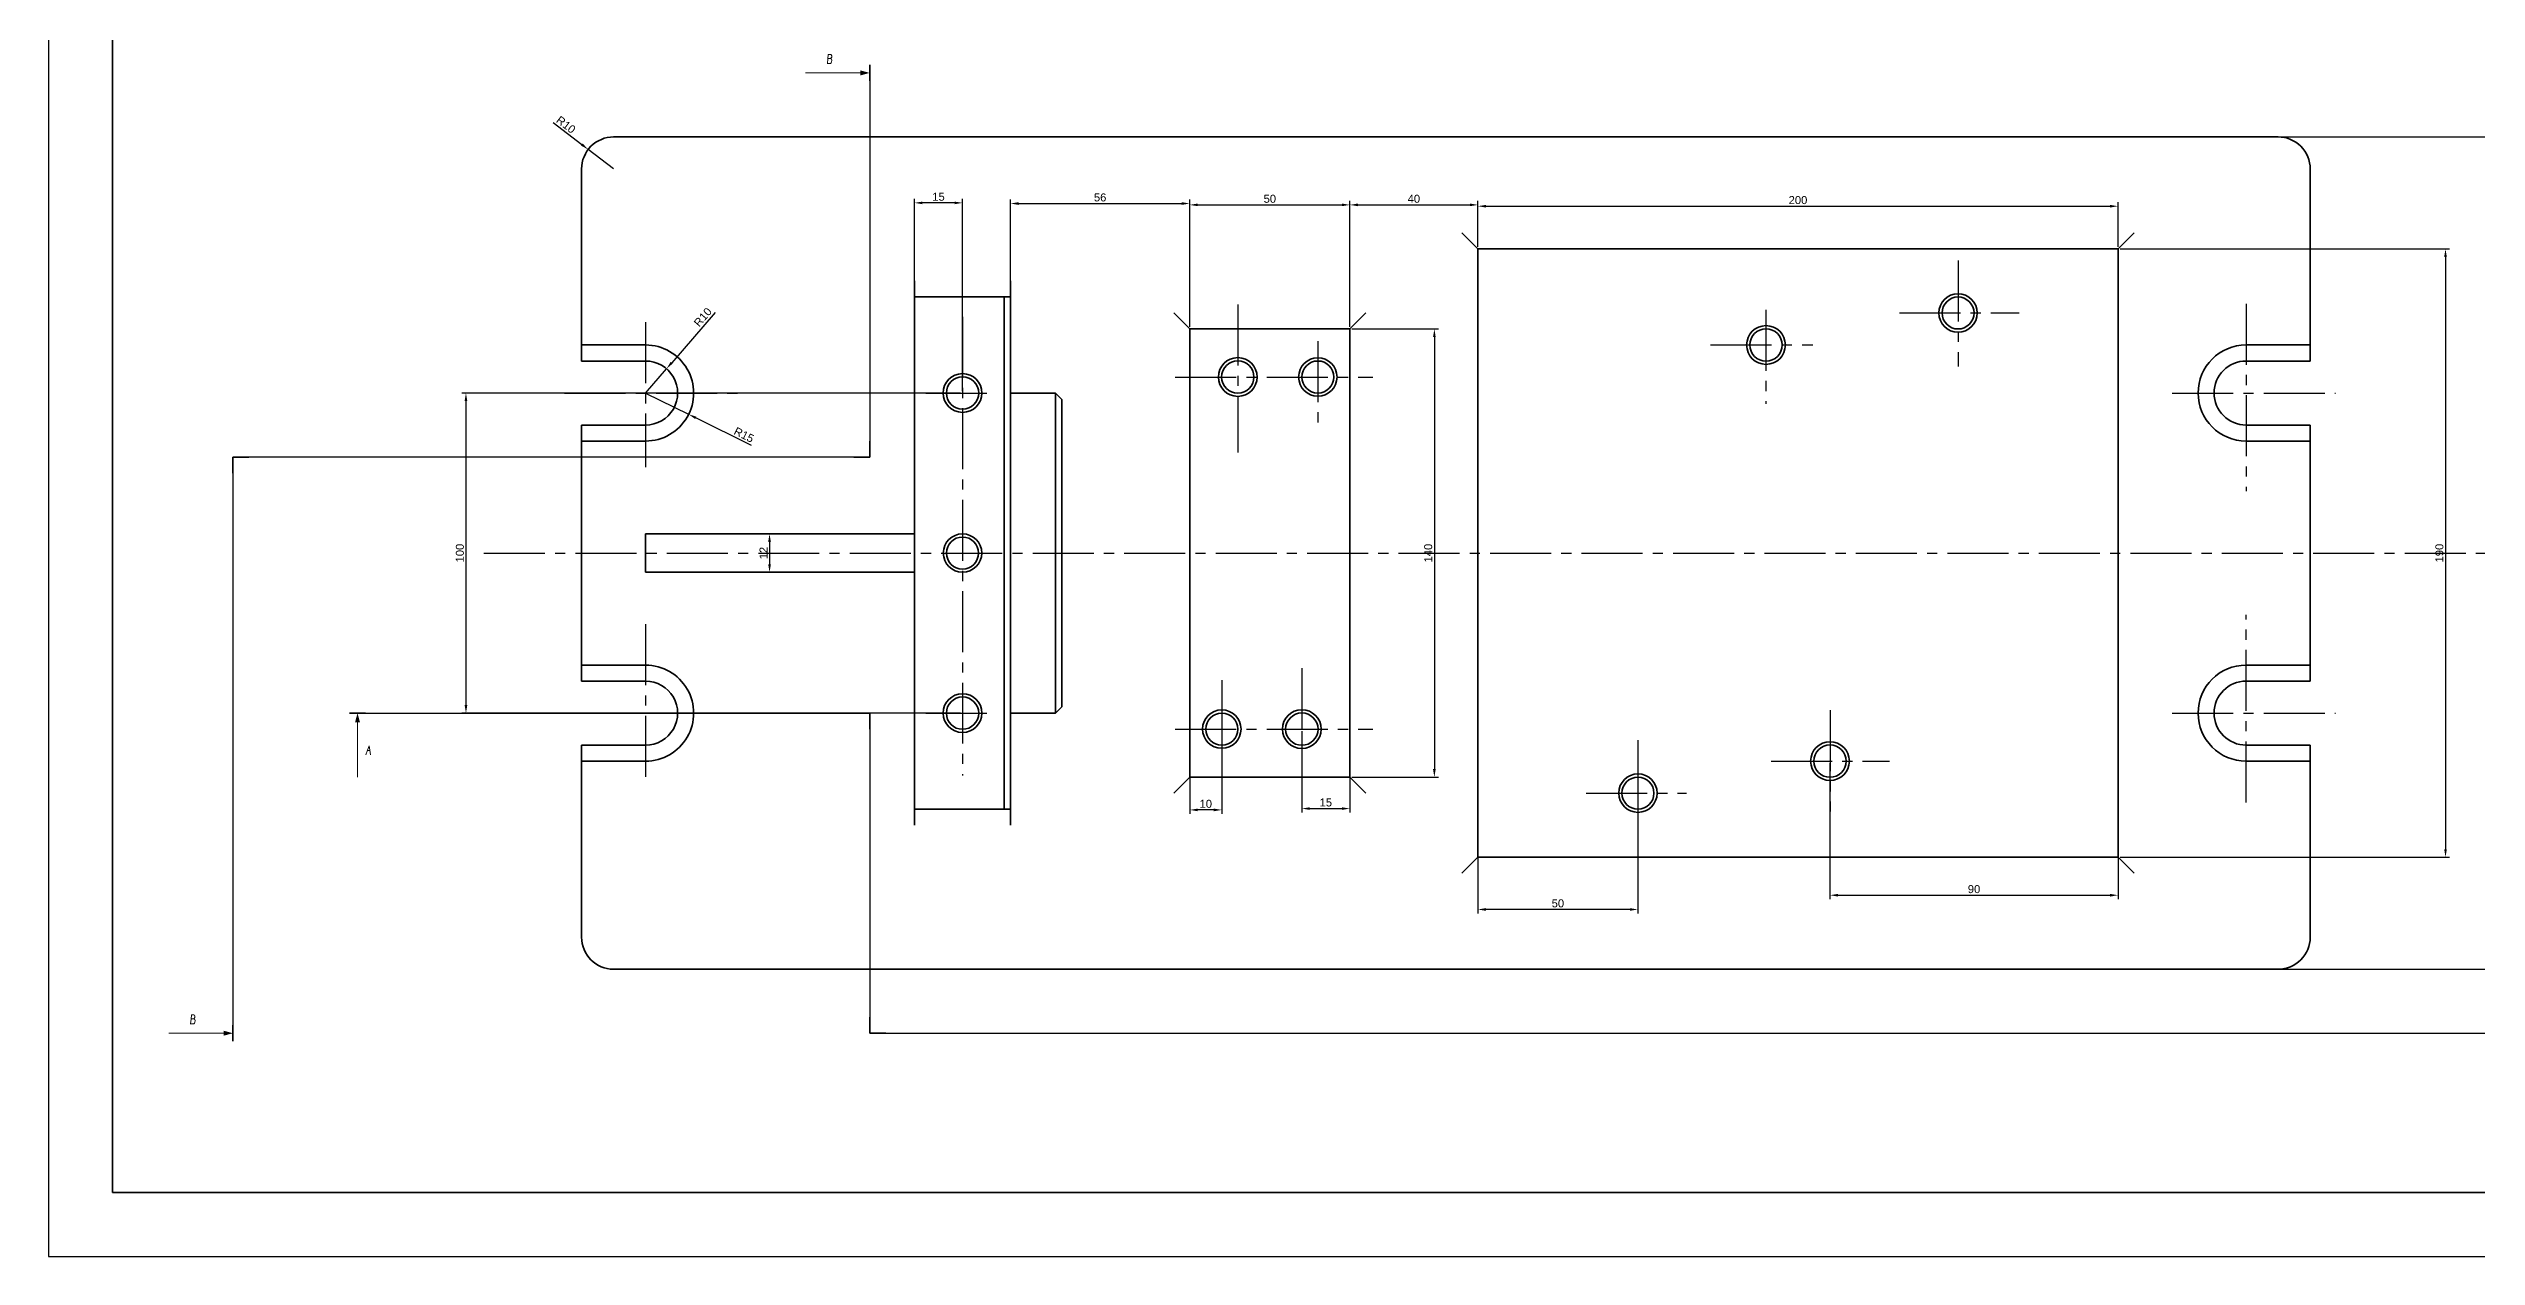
# Model space of a CAD drawing. Header units: millimetres. Extents: x 404 to 2877, y -584 to 1147.
# Drawn here: x 404 to 1162, y -584 to -207 of the extents above; entities that cross this region are included whole.
import ezdxf

# ---------------------------------------------------------------- set-up
doc = ezdxf.new("R2010")
doc.units = ezdxf.units.MM
doc.linetypes.add('CENTER2', pattern=[28.575, 19.05, -3.175, 3.175, -3.175])
for name, color, linetype in [('标注层', 3, 'Continuous'), ('点画线', 1, 'CENTER2'), ('细实线', 7, 'Continuous')]:
    doc.layers.add(name, color=color, linetype=linetype)
doc.layers.add('粗实线', color=50, linetype='Continuous', lineweight=35)
doc.layers.add('边框', color=7, linetype='Continuous', lineweight=35)
doc.styles.get("Standard").update_dxf_attribs({"font": 'arial.ttf'})
doc.dimstyles.new('ISO-25', dxfattribs={"dimtxt": 2.5, "dimasz": 2.5, "dimexe": 1.25, "dimexo": 0.625, "dimtad": 1, "dimtxsty": 'Standard', "dimcen": 2.5, "dimadec": 0, "dimazin": 0, "dimtfac": 1, "dimtmove": 0, "dimatfit": 3, "dimfxl": 1, "dimarcsym": 0})

# ---------------------------------------------------------------- blocks, each defined once
blk = doc.blocks.new('*D135')
at = {"layer": 'Defpoints', "color": 0, "transparency": 16777216}
for p in [(572.42, -238.44), (580.35, -244.53)]:
    blk.add_point(p, dxfattribs=at)
at = {"layer": '标注层', "color": 0, "lineweight": -2, "transparency": 16777216}
for p, q in [((561.44, -230.02), (570.43, -236.92)), ((580.35, -244.53), (572.42, -238.44))]:
    blk.add_line(p, q, dxfattribs=at)
at = {"layer": '标注层', "color": 0, "transparency": 16777216}
blk.add_solid([(570.69, -236.59), (570.18, -237.25), (572.42, -238.44)], dxfattribs=at)
at = {"layer": '标注层', "color": 0, "transparency": 16777216, "insert": (565.46, -230.71), "char_height": 2.5, "attachment_point": 5, "rotation": 322.51193}
blk.add_mtext('R10', dxfattribs=at)
blk = doc.blocks.new('*D140')
at = {"layer": 'Defpoints', "color": 0, "transparency": 16777216}
for p in [(596.88, -306.95), (590.35, -314.53)]:
    blk.add_point(p, dxfattribs=at)
at = {"layer": '标注层', "color": 0, "lineweight": -2, "transparency": 16777216}
for p, q in [((612.03, -289.34), (598.51, -305.05)), ((590.35, -314.53), (596.88, -306.95))]:
    blk.add_line(p, q, dxfattribs=at)
at = {"layer": '标注层', "color": 0, "transparency": 16777216}
blk.add_solid([(598.19, -304.78), (598.82, -305.32), (596.88, -306.95)], dxfattribs=at)
at = {"layer": '标注层', "color": 0, "transparency": 16777216, "insert": (608.23, -290.83), "char_height": 2.5, "attachment_point": 5, "rotation": 49.29199}
blk.add_mtext('R10', dxfattribs=at)
blk = doc.blocks.new('*D141')
at = {"layer": 'Defpoints', "color": 0, "transparency": 16777216}
for p in [(590.35, -314.53), (603.8, -321.18)]:
    blk.add_point(p, dxfattribs=at)
at = {"layer": '标注层', "color": 0, "lineweight": -2, "transparency": 16777216}
for p, q in [((590.35, -314.53), (603.8, -321.18)), ((623.48, -330.92), (606.04, -322.29))]:
    blk.add_line(p, q, dxfattribs=at)
at = {"layer": '标注层', "color": 0, "transparency": 16777216}
blk.add_solid([(606.22, -321.92), (605.85, -322.66), (603.8, -321.18)], dxfattribs=at)
at = {"layer": '标注层', "color": 0, "transparency": 16777216, "insert": (621.08, -327.61), "char_height": 2.5, "attachment_point": 5, "rotation": 333.67006}
blk.add_mtext('R15', dxfattribs=at)
blk = doc.blocks.new('*D142')
at = {"layer": 'Defpoints', "color": 0, "transparency": 16777216}
for p in [(689.35, -314.53), (534.23, -414.53), (689.35, -414.53)]:
    blk.add_point(p, dxfattribs=at)
at = {"layer": '标注层', "color": 0, "lineweight": -2, "transparency": 16777216}
for p, q in [((688.73, -314.53), (532.98, -314.53)), ((534.23, -317.03), (534.23, -412.03)), ((688.73, -414.53), (532.98, -414.53))]:
    blk.add_line(p, q, dxfattribs=at)
at = {"layer": '标注层', "color": 0, "transparency": 16777216}
for points in [[(533.81, -317.03), (534.65, -317.03), (534.23, -314.53)], [(533.81, -412.03), (534.65, -412.03), (534.23, -414.53)]]:
    blk.add_solid(points, dxfattribs=at)
at = {"layer": '标注层', "color": 0, "transparency": 16777216, "insert": (532.33, -364.53), "char_height": 2.5, "attachment_point": 5, "rotation": 90}
blk.add_mtext('100', dxfattribs=at)
blk = doc.blocks.new('*D157')
at = {"layer": 'Defpoints', "color": 0, "transparency": 16777216}
for p in [(632.35, -358.53), (629.07, -370.53), (632.35, -370.53)]:
    blk.add_point(p, dxfattribs=at)
at = {"layer": '标注层', "color": 0, "lineweight": -2, "transparency": 16777216}
for p, q in [((631.73, -358.53), (627.82, -358.53)), ((629.07, -361.03), (629.07, -368.03)), ((631.73, -370.53), (627.82, -370.53))]:
    blk.add_line(p, q, dxfattribs=at)
at = {"layer": '标注层', "color": 0, "transparency": 16777216}
for points in [[(628.65, -361.03), (629.49, -361.03), (629.07, -358.53)], [(628.65, -368.03), (629.49, -368.03), (629.07, -370.53)]]:
    blk.add_solid(points, dxfattribs=at)
at = {"layer": '标注层', "color": 0, "transparency": 16777216, "insert": (627.19, -364.53), "char_height": 2.5, "attachment_point": 5, "rotation": 90}
blk.add_mtext('12', dxfattribs=at)
blk = doc.blocks.new('*D158')
at = {"layer": 'Defpoints', "color": 0, "transparency": 16777216}
for p in [(674.35, -255.13), (674.35, -314.53), (689.35, -314.53)]:
    blk.add_point(p, dxfattribs=at)
at = {"layer": '标注层', "color": 0, "lineweight": -2, "transparency": 16777216}
for p, q in [((674.35, -313.9), (674.35, -253.88)), ((686.85, -255.13), (676.85, -255.13)), ((689.35, -313.9), (689.35, -253.88))]:
    blk.add_line(p, q, dxfattribs=at)
at = {"layer": '标注层', "color": 0, "transparency": 16777216}
for points in [[(676.85, -254.72), (676.85, -255.55), (674.35, -255.13)], [(686.85, -254.72), (686.85, -255.55), (689.35, -255.13)]]:
    blk.add_solid(points, dxfattribs=at)
at = {"layer": '标注层', "color": 0, "transparency": 16777216, "insert": (681.85, -253.23), "char_height": 2.5, "attachment_point": 5}
blk.add_mtext('15', dxfattribs=at)
blk = doc.blocks.new('*D161')
at = {"layer": 'Defpoints', "color": 0, "transparency": 16777216}
for p in [(810.35, -294.53), (810.35, -434.53), (836.76, -434.53)]:
    blk.add_point(p, dxfattribs=at)
at = {"layer": '标注层', "color": 0, "lineweight": -2, "transparency": 16777216}
for p, q in [((810.98, -294.53), (838.01, -294.53)), ((836.76, -297.03), (836.76, -432.03)), ((810.98, -434.53), (838.01, -434.53))]:
    blk.add_line(p, q, dxfattribs=at)
at = {"layer": '标注层', "color": 0, "transparency": 16777216}
for points in [[(836.34, -297.03), (837.17, -297.03), (836.76, -294.53)], [(836.34, -432.03), (837.17, -432.03), (836.76, -434.53)]]:
    blk.add_solid(points, dxfattribs=at)
at = {"layer": '标注层', "color": 0, "transparency": 16777216, "insert": (834.85, -364.53), "char_height": 2.5, "attachment_point": 5, "rotation": 90}
blk.add_mtext('140', dxfattribs=at)
blk = doc.blocks.new('*D162')
at = {"layer": 'Defpoints', "color": 0, "transparency": 16777216}
for p in [(1050.35, -269.53), (1050.35, -459.53), (1152.63, -459.53)]:
    blk.add_point(p, dxfattribs=at)
at = {"layer": '标注层', "color": 0, "lineweight": -2, "transparency": 16777216}
for p, q in [((1050.98, -269.53), (1153.88, -269.53)), ((1152.63, -272.03), (1152.63, -457.03)), ((1050.98, -459.53), (1153.88, -459.53))]:
    blk.add_line(p, q, dxfattribs=at)
at = {"layer": '标注层', "color": 0, "transparency": 16777216}
for points in [[(1152.22, -272.03), (1153.05, -272.03), (1152.63, -269.53)], [(1152.22, -457.03), (1153.05, -457.03), (1152.63, -459.53)]]:
    blk.add_solid(points, dxfattribs=at)
at = {"layer": '标注层', "color": 0, "transparency": 16777216, "insert": (1150.73, -364.53), "char_height": 2.5, "attachment_point": 5, "rotation": 90}
blk.add_mtext('190', dxfattribs=at)
blk = doc.blocks.new('*D163')
at = {"layer": 'Defpoints', "color": 0, "transparency": 16777216}
for p in [(760.35, -255.34), (704.35, -284.53), (760.35, -294.53)]:
    blk.add_point(p, dxfattribs=at)
at = {"layer": '标注层', "color": 0, "lineweight": -2, "transparency": 16777216}
for p, q in [((704.35, -283.9), (704.35, -254.09)), ((706.85, -255.34), (757.85, -255.34)), ((760.35, -293.9), (760.35, -254.09))]:
    blk.add_line(p, q, dxfattribs=at)
at = {"layer": '标注层', "color": 0, "transparency": 16777216}
for points in [[(706.85, -254.92), (706.85, -255.76), (704.35, -255.34)], [(757.85, -254.92), (757.85, -255.76), (760.35, -255.34)]]:
    blk.add_solid(points, dxfattribs=at)
at = {"layer": '标注层', "color": 0, "transparency": 16777216, "insert": (732.35, -253.44), "char_height": 2.5, "attachment_point": 5}
blk.add_mtext('56', dxfattribs=at)
blk = doc.blocks.new('*D164')
at = {"layer": 'Defpoints', "color": 0, "transparency": 16777216}
for p in [(810.35, -255.76), (760.35, -294.53), (810.35, -294.53)]:
    blk.add_point(p, dxfattribs=at)
at = {"layer": '标注层', "color": 0, "lineweight": -2, "transparency": 16777216}
for p, q in [((760.35, -293.9), (760.35, -254.51)), ((762.85, -255.76), (807.85, -255.76)), ((810.35, -293.9), (810.35, -254.51))]:
    blk.add_line(p, q, dxfattribs=at)
at = {"layer": '标注层', "color": 0, "transparency": 16777216}
for points in [[(762.85, -255.34), (762.85, -256.17), (760.35, -255.76)], [(807.85, -255.34), (807.85, -256.17), (810.35, -255.76)]]:
    blk.add_solid(points, dxfattribs=at)
at = {"layer": '标注层', "color": 0, "transparency": 16777216, "insert": (785.35, -253.86), "char_height": 2.5, "attachment_point": 5}
blk.add_mtext('50', dxfattribs=at)
blk = doc.blocks.new('*D165')
at = {"layer": 'Defpoints', "color": 0, "transparency": 16777216}
for p in [(850.35, -255.76), (850.35, -269.53), (810.35, -294.53)]:
    blk.add_point(p, dxfattribs=at)
at = {"layer": '标注层', "color": 0, "lineweight": -2, "transparency": 16777216}
for p, q in [((810.35, -293.9), (810.35, -254.51)), ((812.85, -255.76), (847.85, -255.76)), ((850.35, -268.9), (850.35, -254.51))]:
    blk.add_line(p, q, dxfattribs=at)
at = {"layer": '标注层', "color": 0, "transparency": 16777216}
for points in [[(812.85, -255.34), (812.85, -256.17), (810.35, -255.76)], [(847.85, -255.34), (847.85, -256.17), (850.35, -255.76)]]:
    blk.add_solid(points, dxfattribs=at)
at = {"layer": '标注层', "color": 0, "transparency": 16777216, "insert": (830.35, -253.86), "char_height": 2.5, "attachment_point": 5}
blk.add_mtext('40', dxfattribs=at)
blk = doc.blocks.new('*D166')
at = {"layer": 'Defpoints', "color": 0, "transparency": 16777216}
for p in [(1050.35, -256.17), (850.35, -269.53), (1050.35, -269.53)]:
    blk.add_point(p, dxfattribs=at)
at = {"layer": '标注层', "color": 0, "lineweight": -2, "transparency": 16777216}
for p, q in [((850.35, -268.9), (850.35, -254.92)), ((852.85, -256.17), (1047.85, -256.17)), ((1050.35, -268.9), (1050.35, -254.92))]:
    blk.add_line(p, q, dxfattribs=at)
at = {"layer": '标注层', "color": 0, "transparency": 16777216}
for points in [[(852.85, -255.76), (852.85, -256.59), (850.35, -256.17)], [(1047.85, -255.76), (1047.85, -256.59), (1050.35, -256.17)]]:
    blk.add_solid(points, dxfattribs=at)
at = {"layer": '标注层', "color": 0, "transparency": 16777216, "insert": (950.35, -254.27), "char_height": 2.5, "attachment_point": 5}
blk.add_mtext('200', dxfattribs=at)
blk = doc.blocks.new('*D167')
at = {"layer": 'Defpoints', "color": 0, "transparency": 16777216}
for p in [(760.35, -419.53), (770.35, -419.53), (760.35, -444.77)]:
    blk.add_point(p, dxfattribs=at)
at = {"layer": '标注层', "color": 0, "lineweight": -2, "transparency": 16777216}
for p, q in [((760.35, -420.15), (760.35, -446.02)), ((770.35, -420.15), (770.35, -446.02)), ((767.85, -444.77), (762.85, -444.77))]:
    blk.add_line(p, q, dxfattribs=at)
at = {"layer": '标注层', "color": 0, "transparency": 16777216}
for points in [[(762.85, -444.35), (762.85, -445.18), (760.35, -444.77)], [(767.85, -444.35), (767.85, -445.18), (770.35, -444.77)]]:
    blk.add_solid(points, dxfattribs=at)
at = {"layer": '标注层', "color": 0, "transparency": 16777216, "insert": (765.35, -442.87), "char_height": 2.5, "attachment_point": 5}
blk.add_mtext('10', dxfattribs=at)
blk = doc.blocks.new('*D168')
at = {"layer": 'Defpoints', "color": 0, "transparency": 16777216}
for p in [(795.35, -419.53), (810.35, -419.53), (810.35, -444.35)]:
    blk.add_point(p, dxfattribs=at)
at = {"layer": '标注层', "color": 0, "lineweight": -2, "transparency": 16777216}
for p, q in [((795.35, -420.15), (795.35, -445.6)), ((810.35, -420.15), (810.35, -445.6)), ((797.85, -444.35), (807.85, -444.35))]:
    blk.add_line(p, q, dxfattribs=at)
at = {"layer": '标注层', "color": 0, "transparency": 16777216}
for points in [[(797.85, -443.94), (797.85, -444.77), (795.35, -444.35)], [(807.85, -443.94), (807.85, -444.77), (810.35, -444.35)]]:
    blk.add_solid(points, dxfattribs=at)
at = {"layer": '标注层', "color": 0, "transparency": 16777216, "insert": (802.85, -442.45), "char_height": 2.5, "attachment_point": 5}
blk.add_mtext('15', dxfattribs=at)
blk = doc.blocks.new('*D169')
at = {"layer": 'Defpoints', "color": 0, "transparency": 16777216}
for p in [(850.35, -439.53), (900.35, -439.53), (850.35, -475.87)]:
    blk.add_point(p, dxfattribs=at)
at = {"layer": '标注层', "color": 0, "lineweight": -2, "transparency": 16777216}
for p, q in [((850.35, -440.15), (850.35, -477.12)), ((900.35, -440.15), (900.35, -477.12)), ((897.85, -475.87), (852.85, -475.87))]:
    blk.add_line(p, q, dxfattribs=at)
at = {"layer": '标注层', "color": 0, "transparency": 16777216}
for points in [[(852.85, -475.45), (852.85, -476.29), (850.35, -475.87)], [(897.85, -475.45), (897.85, -476.29), (900.35, -475.87)]]:
    blk.add_solid(points, dxfattribs=at)
at = {"layer": '标注层', "color": 0, "transparency": 16777216, "insert": (875.35, -473.97), "char_height": 2.5, "attachment_point": 5}
blk.add_mtext('50', dxfattribs=at)
blk = doc.blocks.new('*D170')
at = {"layer": 'Defpoints', "color": 0, "transparency": 16777216}
for p in [(960.35, -429.53), (1050.35, -429.53), (1050.35, -471.42)]:
    blk.add_point(p, dxfattribs=at)
at = {"layer": '标注层', "color": 0, "lineweight": -2, "transparency": 16777216}
for p, q in [((960.35, -430.15), (960.35, -472.67)), ((1050.35, -430.15), (1050.35, -472.67)), ((962.85, -471.42), (1047.85, -471.42))]:
    blk.add_line(p, q, dxfattribs=at)
at = {"layer": '标注层', "color": 0, "transparency": 16777216}
for points in [[(962.85, -471.01), (962.85, -471.84), (960.35, -471.42)], [(1047.85, -471.01), (1047.85, -471.84), (1050.35, -471.42)]]:
    blk.add_solid(points, dxfattribs=at)
at = {"layer": '标注层', "color": 0, "transparency": 16777216, "insert": (1005.35, -469.52), "char_height": 2.5, "attachment_point": 5}
blk.add_mtext('90', dxfattribs=at)
blk = doc.blocks.new('*D171')
at = {"layer": 'Defpoints', "color": 0, "transparency": 16777216}
for p in [(1100.35, -234.53), (1100.35, -494.53), (1184.28, -494.53)]:
    blk.add_point(p, dxfattribs=at)
at = {"layer": '标注层', "color": 0, "lineweight": -2, "transparency": 16777216}
for p, q in [((1100.98, -234.53), (1185.53, -234.53)), ((1184.28, -237.03), (1184.28, -492.03)), ((1100.98, -494.53), (1185.53, -494.53))]:
    blk.add_line(p, q, dxfattribs=at)
at = {"layer": '标注层', "color": 0, "transparency": 16777216}
for points in [[(1183.87, -237.03), (1184.7, -237.03), (1184.28, -234.53)], [(1183.87, -492.03), (1184.7, -492.03), (1184.28, -494.53)]]:
    blk.add_solid(points, dxfattribs=at)
at = {"layer": '标注层', "color": 0, "transparency": 16777216, "insert": (1182.38, -364.53), "char_height": 2.5, "attachment_point": 5, "rotation": 90}
blk.add_mtext('260', dxfattribs=at)

msp = doc.modelspace()

# ---------------------------------------------------------------- linework, layer by layer
at = {"color": 7, "lineweight": 13, "ltscale": 0.427556}
msp.add_line((657.455, -214.528), (640.353, -214.528), dxfattribs=at)
at = {"color": 7, "lineweight": 13, "ltscale": 0.427555}
for p, q in [((500.353, -417.425), (500.353, -434.528)), ((458.535, -514.528), (441.433, -514.528))]:
    msp.add_line(p, q, dxfattribs=at)
msp.add_lwpolyline([(403.835, -584.263), (1592.835, -584.263), (1592.835, 256.737), (403.835, 256.737)], close=True)
at = {"color": 7, "lineweight": 13}
for points in [[(647.02, -211.553), (648.105, -211.553), (648.35, -211.378), (648.455, -211.203), (648.56, -210.573), (648.42, -210.258), (648.07, -210.048), (648.245, -209.908), (648.49, -209.593), (648.49, -209.173), (648.35, -208.858), (648.175, -208.753), (647.405, -208.753), (647.265, -210.153), (647.125, -211.553)], [(648.07, -210.048), (647.265, -210.048)], [(502.978, -427.511), (503.503, -426.111), (504.028, -424.711), (504.238, -426.111), (504.448, -427.511)], [(503.468, -426.216), (504.238, -426.216)], [(448.099, -511.553), (449.184, -511.553), (449.429, -511.378), (449.534, -511.203), (449.639, -510.573), (449.499, -510.258), (449.149, -510.048), (449.324, -509.908), (449.569, -509.593), (449.569, -509.173), (449.429, -508.858), (449.254, -508.753), (448.484, -508.753), (448.344, -510.153), (448.204, -511.553)], [(449.149, -510.048), (448.344, -510.048)]]:
    msp.add_lwpolyline(points, dxfattribs=at)
for points in [[(657.455, -215.304), (660.353, -214.528), (657.455, -213.751)], [(501.13, -417.425), (500.353, -414.528), (499.577, -417.425)], [(458.535, -515.304), (461.433, -514.528), (458.535, -513.751)]]:
    msp.add_solid(points, dxfattribs=at)
at = {"layer": '点画线'}
for p, q in [((1000.353, -273.179), (1000.353, -306.236)), ((775.353, -286.927), (775.353, -333.091)), ((1090.353, -286.654), (1090.353, -345.241)), ((590.353, -292.399), (590.353, -337.7)), ((689.353, -290.719), (689.353, -433.97)), ((940.353, -288.535), (940.353, -317.935)), ((982.031, -289.528), (1019.441, -289.528)), ((800.353, -298.297), (800.353, -326.33)), ((923.034, -299.528), (954.973, -299.528)), ((755.806, -309.528), (817.525, -309.528)), ((565.043, -314.528), (621.007, -314.528)), ((677.875, -314.528), (699.613, -314.528)), ((1067.27, -314.528), (1118.236, -314.528)), ((539.843, -364.528), (1176.718, -364.528)), ((590.353, -386.766), (590.353, -436.754)), ((1090.353, -442.401), (1090.353, -383.814)), ((795.353, -400.475), (795.353, -437.491)), ((770.353, -404.254), (770.353, -430.453)), ((565.043, -414.528), (621.007, -414.528)), ((677.875, -414.528), (699.613, -414.528)), ((960.449, -413.587), (960.449, -445.261)), ((1067.27, -414.528), (1118.236, -414.528)), ((755.806, -419.528), (817.525, -419.528)), ((900.353, -422.941), (900.353, -454.779)), ((941.978, -429.528), (978.92, -429.528)), ((884.184, -439.528), (915.544, -439.528))]:
    msp.add_line(p, q, dxfattribs=at)
at = {"layer": '粗实线', "ltscale": 0.125}
for p, q in [((660.353, -212.028), (660.353, -217.028)), ((674.353, -284.528), (674.353, -279.528)), ((704.353, -279.528), (704.353, -284.528)), ((570.353, -299.528), (570.353, -304.528)), ((1110.353, -299.528), (1110.353, -304.528)), ((570.353, -324.528), (570.353, -329.528)), ((1110.353, -324.528), (1110.353, -329.528)), ((660.353, -334.528), (660.353, -329.528)), ((461.433, -334.528), (466.433, -334.528)), ((461.433, -334.528), (461.433, -339.528)), ((660.353, -334.528), (655.353, -334.528)), ((570.353, -404.528), (570.353, -399.528)), ((1110.353, -404.528), (1110.353, -399.528)), ((497.853, -414.528), (502.853, -414.528)), ((660.353, -414.528), (655.353, -414.528)), ((660.353, -414.528), (660.353, -419.528)), ((570.353, -429.528), (570.353, -424.528)), ((1110.353, -429.528), (1110.353, -424.528)), ((674.353, -449.528), (674.353, -444.528)), ((704.353, -444.528), (704.353, -449.528)), ((461.433, -517.028), (461.433, -512.028)), ((660.353, -514.528), (660.353, -509.528)), ((660.353, -514.528), (665.353, -514.528))]:
    msp.add_line(p, q, dxfattribs=at)
at = {"layer": '粗实线'}
for p, q in [((1100.353, -234.528), (580.353, -234.528)), ((570.353, -244.528), (570.353, -299.528)), ((1110.353, -244.528), (1110.353, -299.528)), ((850.353, -269.528), (850.353, -459.528)), ((850.353, -269.528), (1050.353, -269.528)), ((1050.353, -269.528), (1050.353, -459.528)), ((702.353, -284.528), (674.353, -284.528)), ((674.353, -444.528), (674.353, -284.528)), ((702.353, -284.528), (702.353, -444.528)), ((704.353, -284.528), (704.353, -444.528)), ((760.353, -294.528), (760.353, -434.528)), ((760.353, -294.528), (810.353, -294.528)), ((810.353, -294.528), (810.353, -434.528)), ((570.353, -299.528), (590.353, -299.528)), ((1110.353, -299.528), (1090.353, -299.528)), ((570.353, -304.528), (590.353, -304.528)), ((1110.353, -304.528), (1090.353, -304.528)), ((718.353, -414.528), (718.353, -314.528)), ((720.353, -412.528), (720.353, -316.528)), ((570.353, -324.528), (590.353, -324.528)), ((1110.353, -324.528), (1090.353, -324.528)), ((570.353, -329.528), (570.353, -399.528)), ((570.353, -329.528), (590.353, -329.528)), ((1110.353, -329.528), (1090.353, -329.528)), ((1110.353, -329.528), (1110.353, -399.528)), ((674.353, -358.528), (590.353, -358.528)), ((674.353, -370.528), (590.353, -370.528)), ((570.353, -399.528), (590.353, -399.528)), ((1110.353, -399.528), (1090.353, -399.528)), ((570.353, -404.528), (590.353, -404.528)), ((1110.353, -404.528), (1090.353, -404.528)), ((570.353, -424.528), (590.353, -424.528)), ((1110.353, -424.528), (1090.353, -424.528)), ((570.353, -429.528), (570.353, -484.528)), ((570.353, -429.528), (590.353, -429.528)), ((1110.353, -429.528), (1090.353, -429.528)), ((1110.353, -429.528), (1110.353, -484.528)), ((810.353, -434.528), (760.353, -434.528)), ((674.353, -444.528), (702.353, -444.528)), ((1050.353, -459.528), (850.353, -459.528)), ((1100.353, -494.528), (580.353, -494.528))]:
    msp.add_line(p, q, dxfattribs=at)
at = {"layer": '粗实线', "ltscale": 0.176777}
for p, q in [((850.353, -269.528), (845.353, -264.528)), ((1050.353, -269.528), (1055.353, -264.528)), ((760.353, -294.528), (755.353, -289.528)), ((810.353, -294.528), (815.353, -289.528)), ((760.353, -434.528), (755.353, -439.528)), ((810.353, -434.528), (815.353, -439.528)), ((850.353, -459.528), (845.353, -464.528)), ((1050.353, -459.528), (1055.353, -464.528))]:
    msp.add_line(p, q, dxfattribs=at)
at = {"layer": '粗实线', "ltscale": 0.05}
for p, q in [((704.353, -284.528), (702.353, -284.528)), ((702.353, -444.528), (704.353, -444.528))]:
    msp.add_line(p, q, dxfattribs=at)
at = {"layer": '粗实线', "ltscale": 0.35}
for p, q in [((704.353, -314.528), (718.353, -314.528)), ((718.353, -414.528), (704.353, -414.528))]:
    msp.add_line(p, q, dxfattribs=at)
at = {"layer": '粗实线', "ltscale": 0.070711}
for p, q in [((720.353, -316.528), (718.353, -314.528)), ((720.353, -412.528), (718.353, -414.528))]:
    msp.add_line(p, q, dxfattribs=at)
at = {"layer": '粗实线', "ltscale": 0.3}
msp.add_line((590.353, -358.528), (590.353, -370.528), dxfattribs=at)
at = {"layer": '粗实线'}
for centre, radius in [((1000.353, -289.528), 6), ((1000.353, -289.528), 5), ((940.353, -299.528), 6.053), ((940.353, -299.528), 5.053), ((689.353, -314.528), 6.053), ((689.353, -314.528), 5.053), ((775.353, -309.528), 6.053), ((775.353, -309.528), 5.053), ((800.353, -309.528), 6), ((800.353, -309.528), 5), ((689.353, -364.528), 6), ((689.353, -364.528), 5), ((689.353, -414.528), 6.053), ((689.353, -414.528), 5.053), ((770.353, -419.528), 6), ((770.353, -419.528), 5), ((795.353, -419.528), 6.053), ((795.353, -419.528), 5.053), ((960.353, -429.528), 6.053), ((960.353, -429.528), 5.053), ((900.353, -439.528), 6), ((900.353, -439.528), 5)]:
    msp.add_circle(centre, radius, dxfattribs=at)
for centre, radius, start, end in [((580.353, -244.528), 10, 90.000003, 180.000005), ((1100.353, -244.528), 10, 0, 90.000003), ((590.353, -314.528), 15, 269.999997, 90.000003), ((1090.353, -314.528), 15, 90.000003, 269.999997), ((590.353, -314.528), 10, 269.999997, 90.000003), ((1090.353, -314.528), 10, 90.000003, 269.999997), ((590.353, -414.528), 15, 269.999997, 90.000003), ((1090.353, -414.528), 15, 90.000003, 269.999997), ((590.353, -414.528), 10, 269.999997, 90.000003), ((1090.353, -414.528), 10, 90.000003, 269.999997), ((580.353, -484.528), 10, 180.000005, 269.999997), ((1100.353, -484.528), 10, 269.999997, 0)]:
    msp.add_arc(centre, radius, start, end, dxfattribs=at)
at = {"layer": '细实线'}
for p, q in [((660.353, -217.028), (660.353, -329.528)), ((461.433, -339.528), (461.433, -512.028)), ((655.353, -334.528), (466.433, -334.528)), ((502.853, -414.528), (655.353, -414.528)), ((660.353, -419.528), (660.353, -509.528)), ((665.353, -514.528), (1227.853, -514.528))]:
    msp.add_line(p, q, dxfattribs=at)
at = {"layer": '边框', "linetype": 'Continuous', "lineweight": 35}
for p, q in [((423.835, 236.737), (423.835, -564.263)), ((423.835, -564.263), (1572.835, -564.263))]:
    msp.add_line(p, q, dxfattribs=at)

# ---------------------------------------------------------------- dimensions: what is measured, and where the dimension line sits
at = {"layer": '标注层'}
for center, mpoint, picture, middle in [((580.353, -244.528), (572.418, -238.442), '*D135', (564.304, -232.218)), ((590.353, -314.528), (596.875, -306.947), '*D140', (609.673, -292.072)), ((590.353, -314.528), (603.797, -321.181), '*D141', (620.237, -329.317))]:
    dim = msp.add_radius_dim(center=center, mpoint=mpoint, dimstyle='ISO-25', dxfattribs=at)
    dim.commit()
    dim.dimension.update_dxf_attribs({"geometry": picture, "text_midpoint": middle, "dimtype": 164})
for base, p1, p2, picture, middle in [((1184.283, -494.528), (1100.353, -234.528), (1100.353, -494.528), '*D171', (1182.382, -364.528)), ((1152.633, -459.528), (1050.353, -269.528), (1050.353, -459.528), '*D162', (1150.731, -364.528)), ((836.756, -434.528), (810.353, -294.528), (810.353, -434.528), '*D161', (834.854, -364.528)), ((534.229, -414.528), (689.353, -314.528), (689.353, -414.528), '*D142', (532.328, -364.528)), ((629.071, -370.528), (632.353, -358.528), (632.353, -370.528), '*D157', (627.191, -364.528))]:
    dim = msp.add_linear_dim(base=base, p1=p1, p2=p2, angle=90, dimstyle='ISO-25', dxfattribs=at)
    dim.commit()
    dim.dimension.update_dxf_attribs({"geometry": picture, "text_midpoint": middle})
for base, p1, p2, picture, middle in [((674.353, -255.132), (689.353, -314.528), (674.353, -314.528), '*D158', (681.853, -253.23)), ((760.353, -255.34), (704.353, -284.528), (760.353, -294.528), '*D163', (732.353, -253.439)), ((810.353, -255.757), (760.353, -294.528), (810.353, -294.528), '*D164', (785.353, -253.855)), ((850.353, -255.757), (810.353, -294.528), (850.353, -269.528), '*D165', (830.353, -253.855)), ((1050.353, -256.173), (850.353, -269.528), (1050.353, -269.528), '*D166', (950.353, -254.272)), ((760.353, -444.767), (770.353, -419.528), (760.353, -419.528), '*D167', (765.353, -442.866)), ((810.353, -444.354), (795.353, -419.528), (810.353, -419.528), '*D168', (802.853, -442.452)), ((1050.353, -471.422), (960.353, -429.528), (1050.353, -429.528), '*D170', (1005.353, -469.521)), ((850.353, -475.869), (900.353, -439.528), (850.353, -439.528), '*D169', (875.353, -473.967))]:
    dim = msp.add_linear_dim(base=base, p1=p1, p2=p2, dimstyle='ISO-25', dxfattribs=at)
    dim.commit()
    dim.dimension.update_dxf_attribs({"geometry": picture, "text_midpoint": middle})

doc.saveas('drawing.dxf')
